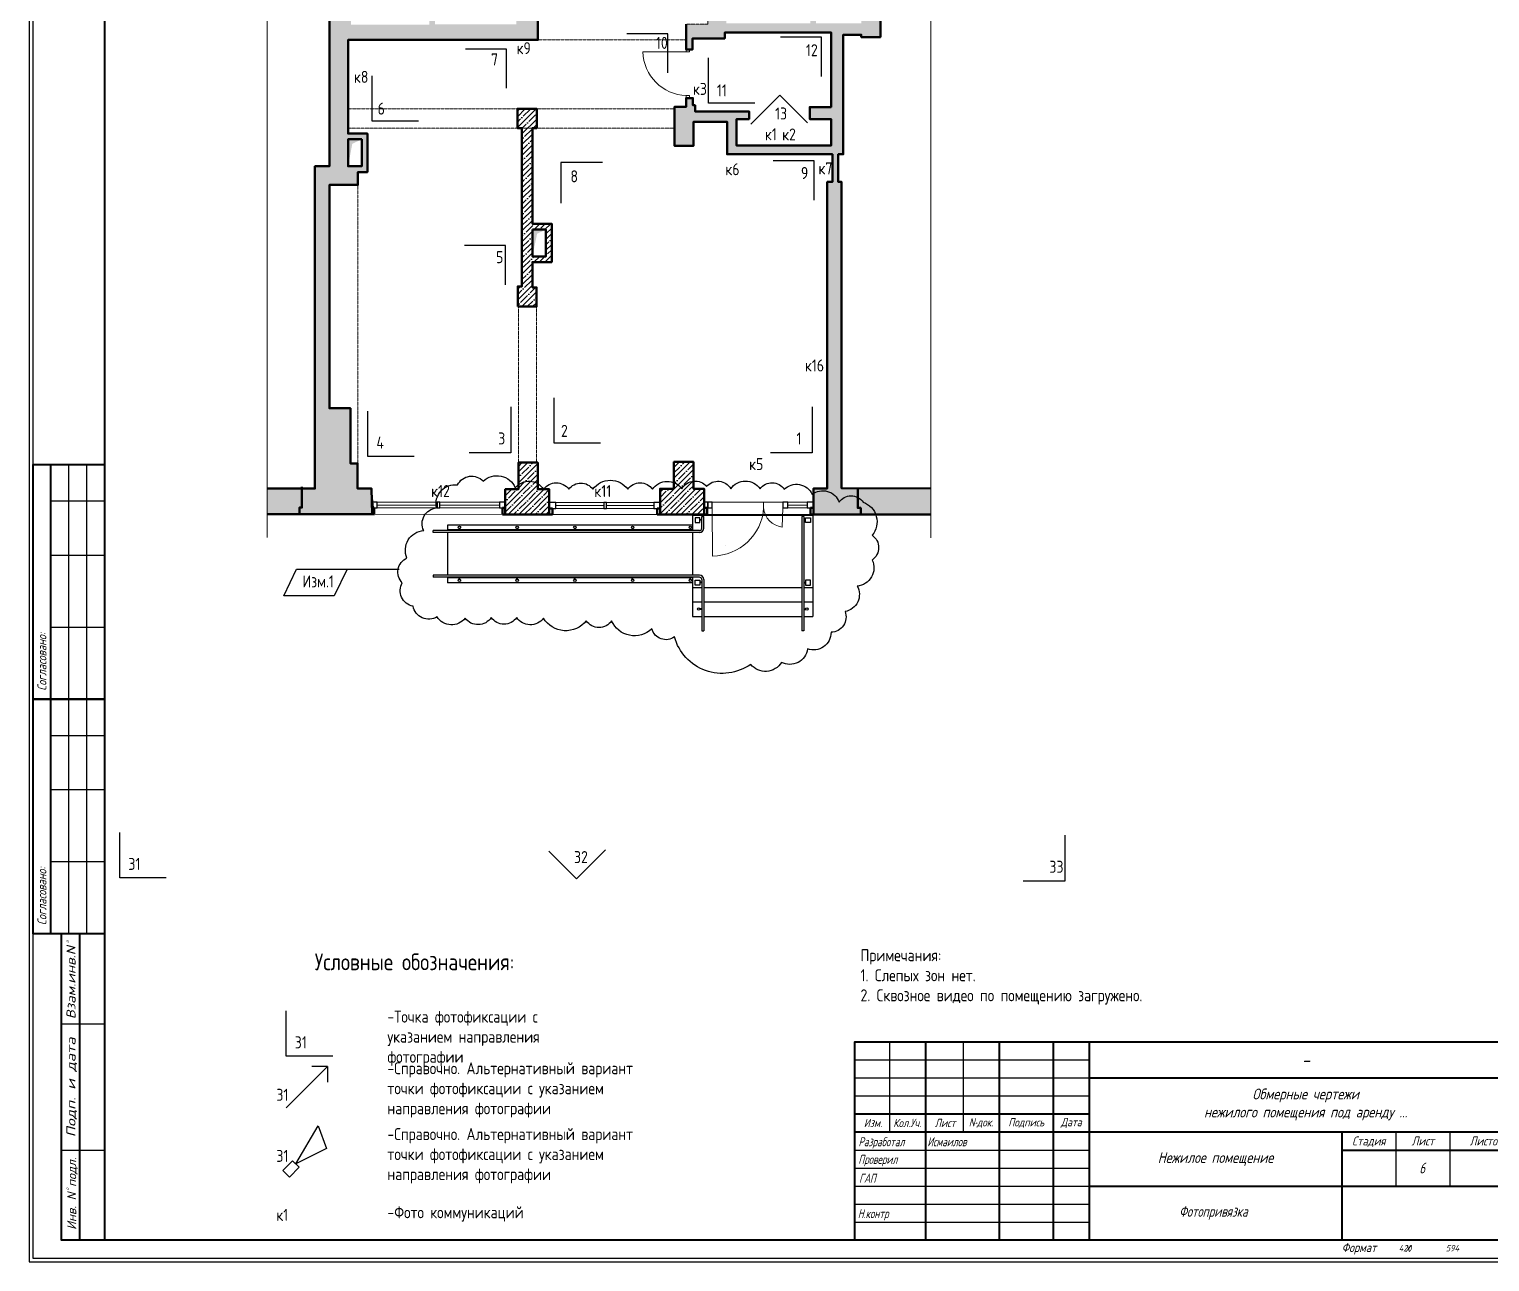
# Model space of a CAD drawing. Header units: millimetres. Extents: x -85477 to 745244, y -3684 to 128206.
# Drawn here: x 545348 to 575728, y 3415 to 29052 of the extents above; entities that cross this region are included whole.
import ezdxf
from ezdxf.enums import TextEntityAlignment as Align

# ---------------------------------------------------------------- set-up
doc = ezdxf.new("R2010")
doc.units = ezdxf.units.MM
doc.linetypes.add('ACAD_ISO02W100', pattern=[15, 12, -3])
for name, color, linetype, lineweight in [('FORMAT', 7, 'Continuous', 15), ('РАЗМЕРЫ', 5, 'Continuous', 15), ('СТЕНЫ 01', 7, 'Continuous', 50)]:
    doc.layers.add(name, color=color, linetype=linetype, lineweight=lineweight)
doc.layers.add('ФОРМАТ', color=7, linetype='Continuous')
doc.layers.add('ШТРИХОВКА', color=3, linetype='Continuous', transparency=0.5)
doc.styles.add('07', font='simplex.shx', dxfattribs={"width": 0.7, "oblique": 15})
doc.styles.add('ism - 02', font='simplex.shx', dxfattribs={"width": 0.8, "oblique": 15, "height": 150})
doc.styles.add('simplex', font='simplex.shx', dxfattribs={"width": 0.8, "oblique": 15})
doc.styles.get("Standard").update_dxf_attribs({"font": 'arial.ttf'})
doc.styles.add('TITLE', font='romant.shx', dxfattribs={"width": 0.8})
doc.dimstyles.new('горизонтальный М100', dxfattribs={"dimscale": 100, "dimtxt": 3, "dimasz": 2, "dimexe": 2, "dimexo": 1, "dimgap": 1, "dimtad": 1, "dimtih": 1, "dimtoh": 1, "dimdec": 0, "dimzin": 1, "dimdsep": 46, "dimtxsty": 'Standard', "dimblk": 'OBLIQUE', "dimcen": 0, "dimdle": 2, "dimadec": 0, "dimazin": 0, "dimtfac": 1, "dimtdec": 0, "dimtmove": 0, "dimatfit": 3, "dimfxl": 1, "dimtolj": 1, "dimtzin": 0, "dimarcsym": 0})
pattern_1 = [(45, (0, -49398.51), (-112.2532, 112.2532), []), (45, (112.25, -49398.51), (-112.2532, 112.2532), [198.4375, -39.6875, 0, -39.6875])]

# ---------------------------------------------------------------- blocks, each defined once
blk = doc.blocks.new('*U125')
at = {"layer": 'РАЗМЕРЫ', "color": 0, "ltscale": 100}
for p, q in [((0, -11842.5), (0, 200)), ((0, -11842.5), (200, -11905)), ((200, -11905), (-200, -12030)), ((-200, -12030), (0, -12092.5)), ((0, -24135), (0, -12092.5))]:
    blk.add_line(p, q, dxfattribs=at)
blk = doc.blocks.new('*D317')
at = {"layer": 'Defpoints', "color": 0, "linetype": 'ByBlock', "ltscale": 1.333333, "transparency": 16777216}
for p in [(-420, 0), (0, 0), (0, 0)]:
    blk.add_point(p, dxfattribs=at)
at = {"layer": 'ФОРМАТ', "color": 0, "linetype": 'ByBlock', "lineweight": -2, "ltscale": 1.333333, "transparency": 16777216}
blk.add_line((-420, 0), (0, 0), dxfattribs=at)
at = {"layer": 'ФОРМАТ', "color": 0, "linetype": 'ByBlock', "lineweight": -2, "ltscale": 1.333333, "transparency": 16777216, "insert": (-38.41, 3.78), "char_height": 150, "attachment_point": 5, "style": 'ism - 02'}
blk.add_mtext('\\A1;{\\H0.012x;420}', dxfattribs=at)
blk = doc.blocks.new('_None')
blk = doc.blocks.new('*D318')
at = {"layer": 'Defpoints', "color": 0, "linetype": 'ByBlock', "ltscale": 1.333333, "transparency": 16777216}
for p in [(0, 594), (0, 594), (0, 0)]:
    blk.add_point(p, dxfattribs=at)
at = {"layer": 'ФОРМАТ', "color": 0, "linetype": 'ByBlock', "lineweight": -2, "ltscale": 1.333333, "transparency": 16777216}
blk.add_line((0, 0), (0, 594), dxfattribs=at)
at = {"layer": 'ФОРМАТ', "color": 0, "linetype": 'ByBlock', "lineweight": -2, "ltscale": 1.333333, "transparency": 16777216, "insert": (-25.29, 3.78), "char_height": 150, "attachment_point": 5, "style": 'ism - 02'}
blk.add_mtext('\\A1;{\\H0.012x;594}', dxfattribs=at)
blk = doc.blocks.new('елнлл')
for p, q in [((0, 0), (-2500, 0)), ((-2500, 0), (-2500, -315)), ((0, 0), (0, -2100)), ((-2500, -200), (-7600, -200)), ((-7600, -200), (-7600, -315)), ((-2500, -300), (-7600, -300)), ((-7355, -275), (-7355, -315)), ((-7345, -275), (-7345, -315)), ((-6155, -275), (-6155, -315)), ((-6145, -275), (-6145, -315)), ((-4955, -275), (-4955, -315)), ((-4945, -275), (-4945, -315)), ((-3755, -275), (-3755, -315)), ((-3745, -275), (-3745, -315)), ((-2555, -275), (-2555, -315)), ((-2545, -275), (-2545, -315)), ((-2350, -50), (-2450, -50)), ((-2450, -50), (-2450, -150)), ((-2450, -150), (-2350, -150)), ((-2350, -150), (-2350, -50)), ((-2310, -90), (-2350, -90)), ((-2310, -100), (-2350, -100)), ((-2310, -265), (-2310, -25)), ((-2310, -25), (-2270, -25)), ((-2270, -265), (-2270, -25)), ((-230, -25), (-230, -2400)), ((-190, -25), (-230, -25)), ((-190, -25), (-190, -2400)), ((-190, -90), (-150, -90)), ((-190, -100), (-150, -100)), ((-150, -150), (-150, -50)), ((-150, -50), (-50, -50)), ((-50, -150), (-150, -150)), ((-50, -50), (-50, -150)), ((-2360, -315), (-7900, -315)), ((-7900, -355), (-7900, -315)), ((-2360, -355), (-7900, -355)), ((-7600, -355), (-7600, -1245)), ((-2500, -355), (-2500, -1245)), ((-2360, -1245), (-7900, -1245)), ((-7900, -1245), (-7900, -1285)), ((-2360, -1285), (-7900, -1285)), ((-7600, -1285), (-7600, -1400)), ((-2500, -1300), (-7600, -1300)), ((-2500, -1400), (-7600, -1400)), ((-7355, -1325), (-7355, -1285)), ((-7345, -1325), (-7345, -1285)), ((-6155, -1325), (-6155, -1285)), ((-6145, -1325), (-6145, -1285)), ((-4955, -1325), (-4955, -1285)), ((-4945, -1325), (-4945, -1285)), ((-3755, -1325), (-3755, -1285)), ((-3745, -1325), (-3745, -1285)), ((-2555, -1325), (-2555, -1285)), ((-2545, -1325), (-2545, -1285)), ((-2500, -1285), (-2500, -2100)), ((-2500, -1500), (-2310, -1500)), ((-2450, -1350), (-2350, -1350)), ((-2450, -1450), (-2450, -1350)), ((-2350, -1450), (-2450, -1450)), ((-2350, -1350), (-2350, -1450)), ((-2310, -1390), (-2350, -1390)), ((-2310, -1400), (-2350, -1400)), ((-2310, -1335), (-2310, -2400)), ((-2270, -1335), (-2270, -2400)), ((-2270, -1500), (-230, -1500)), ((-190, -1390), (-150, -1390)), ((-190, -1400), (-150, -1400)), ((-190, -1500), (0, -1500)), ((-50, -1350), (-150, -1350)), ((-150, -1350), (-150, -1450)), ((-150, -1450), (-50, -1450)), ((-50, -1450), (-50, -1350)), ((-2500, -1800), (-2310, -1800)), ((-2270, -1800), (-230, -1800)), ((-190, -1800), (0, -1800)), ((-2500, -2100), (-2310, -2100)), ((-2310, -1944), (-2350, -1944)), ((-2310, -1954), (-2350, -1954)), ((-2270, -2100), (-230, -2100)), ((-190, -1944), (-150, -1944)), ((-190, -1954), (-150, -1954)), ((-190, -2100), (0, -2100)), ((-2310, -2400), (-2270, -2400)), ((-190, -2400), (-230, -2400))]:
    blk.add_line(p, q)
for centre in [(-7350, -250), (-6150, -250), (-4950, -250), (-3750, -250), (-2550, -250), (-7350, -1350), (-6150, -1350), (-4950, -1350), (-3750, -1350), (-2550, -1350), (-2375, -1949), (-125, -1949)]:
    blk.add_circle(centre, 25)
for centre, radius, start, end in [((-2360, -265), 50, 270, 360), ((-2360, -265), 90, 270, 0), ((-2360, -1335), 90, 0, 90), ((-2360, -1335), 50, 0, 90)]:
    blk.add_arc(centre, radius, start, end)
at = {"layer": 'РАЗМЕРЫ'}
blk.add_line((-1815, -629), (-1815, -629), dxfattribs=at)
blk = doc.blocks.new('*U316')
at = {"layer": 'ФОРМАТ', "linetype": 'ByBlock', "lineweight": -2, "ltscale": 1.333333}
for p, q in [((-420, 594), (-420, 0)), ((-420, 0), (0, 0))]:
    blk.add_line(p, q, dxfattribs=at)
at = {"layer": 'ФОРМАТ', "linetype": 'ByBlock', "lineweight": -2}
for p, q in [((-409, 156), (-409, 221)), ((-404, 156), (-404, 221)), ((-409, 91), (-409, 156)), ((-404, 91), (-404, 156))]:
    blk.add_line(p, q, dxfattribs=at)
at = {"layer": 'ФОРМАТ', "lineweight": -2}
for p, q in [((-191, 56), (-126, 56)), ((-191, 51), (-126, 51)), ((-191, 46), (-126, 46)), ((-191, 31), (-126, 31)), ((-191, 26), (-126, 26)), ((-191, 21), (-126, 21)), ((-191, 16), (-126, 16)), ((-191, 11), (-126, 11))]:
    blk.add_line(p, q, dxfattribs=at)
at = {"layer": 'ФОРМАТ', "linetype": 'ByBlock', "lineweight": -2, "ltscale": 1.333333}
blk.add_lwpolyline([(-419, 1), (-1, 1), (-1, 593), (-419, 593)], close=True, dxfattribs=at)
at = {"layer": 'ФОРМАТ', "linetype": 'ByBlock', "lineweight": 40}
blk.add_lwpolyline([(-399, 588), (-6, 588), (-6, 6), (-399, 6)], close=True, dxfattribs=at)
for points in [[(-399, 221), (-419, 221), (-419, 156), (-399, 156)], [(-414, 156), (-414, 221)], [(-399, 156), (-419, 156), (-419, 91), (-399, 91)], [(-414, 91), (-414, 156)], [(-399, 6), (-406, 6), (-411, 6), (-411, 31), (-411, 66), (-411, 91), (-399, 91)], [(-406, 6), (-406, 91)]]:
    blk.add_lwpolyline(points, dxfattribs=at)
at = {"layer": 'ФОРМАТ', "linetype": 'ByBlock', "lineweight": -2}
for points in [[(-414, 211), (-399, 211)], [(-414, 196), (-399, 196)], [(-414, 176), (-399, 176)], [(-414, 146), (-399, 146)], [(-414, 131), (-399, 131)], [(-414, 111), (-399, 111)], [(-411, 66), (-399, 66)], [(-411, 31), (-399, 31)]]:
    blk.add_lwpolyline(points, dxfattribs=at)
at = {"layer": 'ФОРМАТ', "lineweight": 40}
for points in [[(-191, 6), (-191, 61), (-6, 61)], [(-171.4, 61), (-171.4, 5.97)], [(-151, 61), (-151, 6)], [(-136, 61), (-136, 6)], [(-126, 61), (-126, 6)], [(-126, 51), (-6, 51)], [(-191, 41), (-126, 41)], [(-191, 36), (-6, 36)], [(-56, 36), (-56, 6)], [(-56, 31), (-6, 31)], [(-126, 21), (-6, 21)]]:
    blk.add_lwpolyline(points, dxfattribs=at)
at = {"layer": 'ФОРМАТ', "lineweight": -2}
for points in [[(-181.4, 61), (-181.4, 36)], [(-161, 61), (-161, 36)], [(-41, 36), (-41, 21)], [(-26, 36), (-26, 21)]]:
    blk.add_lwpolyline(points, dxfattribs=at)
at = {"layer": 'ФОРМАТ', "linetype": 'ByBlock', "lineweight": -2, "style": 'ism - 02', "oblique": 15, "width": 0.8}
for s, height, p in [('Согласовано:', 2.5, (-415.23, 158.37)), ('о', 1, (-408.94, 88.48)), ('о', 1, (-408.94, 19.85))]:
    blk.add_text(s, height=height, rotation=90, dxfattribs=at).set_placement(p)
at = {"layer": 'ФОРМАТ', "lineweight": -2, "style": 'ism - 02', "oblique": 15, "width": 0.8}
blk.add_text('Согласовано:', height=2.5, rotation=90, dxfattribs=at).set_placement((-415.23, 93.37))
at = {"layer": 'ФОРМАТ', "lineweight": -2, "style": 'ism - 02', "oblique": 15}
for s, width, p, p2 in [('Взам.инв.N', 1.197279, (-407.16, 67.29), (-407.16, 87.57)), ('Подп. и дата', 1.359894, (-407.16, 34.54), (-407.16, 62.25)), ('Инв. N подл.', 1.088984, (-406.96, 8.84), (-406.96, 28.92))]:
    blk.add_text(s, height=2.5, rotation=90, dxfattribs=dict(at, width=width)).set_placement(p, p2, align=Align.FIT)
at = {"layer": 'ФОРМАТ', "lineweight": 20, "style": '07', "oblique": 15, "width": 0.7}
for s, p in [('Разработал', (-190.02, 31.28)), ('Исмаилов', (-170.92, 31.28)), ('Проверил', (-190.07, 26.4)), ('ГАП', (-189.85, 21.17)), ('Н.контр', (-190.2, 11.36))]:
    blk.add_text(s, height=2.5, dxfattribs=at).set_placement(p, align=Align.BOTTOM_LEFT)
at = {"layer": 'ФОРМАТ', "lineweight": -2, "style": 'ism - 02', "oblique": 15, "width": 0.8}
for s, p in [('Стадия', (-48.5, 33.5)), ('Лист', (-33.5, 33.5)), ('Листов', (-16, 33.5))]:
    blk.add_text(s, height=2.5, dxfattribs=at).set_placement(p, align=Align.MIDDLE_CENTER)
at = {"layer": 'ФОРМАТ', "lineweight": 20, "attachment_point": 5}
for s, insert, char_height, width, style in [('-', (-66, 56), 4, 120, 'ism - 02'), ('\\A1;Обмерные чертежи \\Pнежилого помещения под аренду ...', (-66, 43.63), 3, 120, 'ism - 02'), ('Изм.', (-186, 38.5), 2.3, 9, 'simplex'), ('Кол.Уч.', (-176.49, 38.5), 2.3, 9, 'simplex'), ('Лист', (-166, 38.5), 2.3, 9, 'simplex'), ('\\A1;N{\\W0.3;-}док.', (-156, 38.5), 2.3, 9, 'simplex'), ('Подпись', (-143.5, 38.5), 2.3, 14, 'simplex'), ('Дата', (-131, 38.5), 2.3, 9, 'simplex'), ('\\A1;Нежилое помещение', (-91, 28.5), 3, 70, 'ism - 02')]:
    blk.add_mtext(s, dxfattribs=dict(at, insert=insert, char_height=char_height, width=width, style=style))
at = {"layer": 'ФОРМАТ', "lineweight": -2, "insert": (-30.23, 3.61), "char_height": 2.5, "width": 51.5349, "attachment_point": 5, "line_spacing_factor": 0.8, "style": 'ism - 02'}
blk.add_mtext('\\pxsm1.1,ql;Формат      x', dxfattribs=at)
at = {"layer": 'ФОРМАТ', "linetype": 'ByBlock', "lineweight": -2, "ltscale": 1.333333}
dim = blk.add_linear_dim(base=(0, 594), p1=(0, 0), p2=(0, 594), angle=90, text='{\\H0.012x;<>}', dimstyle='горизонтальный М100', override={"dimscale": 1, "dimasz": 0, "dimexe": 0, "dimexo": 0, "dimtxsty": 'ism - 02', "dimblk1": 'None', "dimblk2": 'None', "dimsah": 1, "dimdle": 0, "dimse1": 1, "dimse2": 1, "dimtmove": 2, "dimfxl": 0}, dxfattribs=at)
dim.commit()
dim.dimension.update_dxf_attribs({"geometry": '*D318', "text_midpoint": (-25.29, 3.78), "dimtype": 160})
dim = blk.add_linear_dim(base=(0, 0), p1=(-420, 0), p2=(0, 0), text='{\\H0.012x;<>}', dimstyle='горизонтальный М100', override={"dimscale": 1, "dimasz": 0, "dimexe": 0, "dimexo": 0, "dimtxsty": 'ism - 02', "dimblk1": 'None', "dimblk2": 'None', "dimsah": 1, "dimdle": 0, "dimse1": 1, "dimse2": 1, "dimtmove": 2, "dimfxl": 0}, dxfattribs=at)
dim.commit()
dim.dimension.update_dxf_attribs({"geometry": '*D317', "text_midpoint": (-38.41, 3.78), "dimtype": 160})

msp = doc.modelspace()

# ---------------------------------------------------------------- hatches: boundary and pattern name
at = {"layer": 'ШТРИХОВКА', "true_color": 0x000000}
h = msp.add_hatch(dxfattribs=at)
h.set_pattern_fill('ANSI35', color=18, scale=25)
h.set_pattern_definition(pattern_1)
h.paths.add_polyline_path([(555891.3, 30622.8), (556191.3, 30622.8), (556191.3, 31194.8), (555891.3, 31194.8)], flags=16)
h.paths.add_polyline_path([(552264.3, 26761.8), (551980.3, 26761.8), (551980.3, 26201.8), (552264.3, 26201.8)], flags=16)
h.paths.add_polyline_path([(550296.2, 19495.8), (551291.3, 19495.8), (551291.3, 26201.8), (551591.3, 26201.8), (551591.3, 30154.8), (551342.3, 30154.8), (551342.3, 41790.8), (550296.2, 41790.9), (550296.2, 42210.9), (552894.3, 42210.9), (552894.3, 41790.8), (551742.3, 41790.8), (551742.3, 37291.8), (552099.3, 37291.8), (552099.3, 36648.8), (552199.3, 36648.8), (552199.3, 35834.8), (552054.3, 35834.8), (552054.3, 34679.8), (551609.3, 34679.8), (551609.3, 31224.8), (552354.3, 31224.8), (552354.3, 31104.8), (551609.3, 31104.8), (551609.3, 30579.8), (552239.9, 30579.8), (552239.9, 30154.8), (552039.5, 30154.8), (552039.5, 29144.8), (553669.5, 29144.8), (553669.5, 31104.8), (553368.3, 31104.8), (553368.3, 31224.8), (554090.6, 31224.8), (554090.6, 31104.8), (553789.5, 31104.5), (553791.5, 29154.7), (555477.3, 29154.7), (555477.3, 29284.8), (555567, 29284.8), (555567, 31104.8), (555487.3, 31104.8), (555487.3, 31104.8), (555107.3, 31104.8), (555107.3, 31224.8), (555487.3, 31224.8), (555487.3, 31479.8), (555891.3, 31479.8), (555891.3, 31314.8), (556311.3, 31314.8), (556311.3, 30502.8), (555838.3, 30502.8), (555838.3, 29250.8), (555928.3, 29250.8), (555928.3, 28830.8), (551980.3, 28830.8), (551980.3, 26881.8), (552384.3, 26881.8), (552384.3, 26081.8), (552186.3, 26081.8), (552186.3, 25811.8), (551591.3, 25811.8), (551591.3, 21169.8), (552029.3, 21169.8), (552029.3, 20019.8), (552179.3, 20019.8), (552179.3, 19495.8), (552469.3, 19495.8), (552522.8, 18961.8), (550296.2, 18961.8)])
h = msp.add_hatch(dxfattribs=at)
h.set_pattern_fill('ANSI35', color=18, scale=25)
h.set_pattern_definition(pattern_1)
h.paths.add_polyline_path([(559850.3, 29739.8), (561595.3, 29739.8), (561595.3, 29174.8), (559850.3, 29174.8)], flags=16)
h.paths.add_polyline_path([(564100.5, 19499.3), (564100.5, 18959.8), (561664.3, 18959.8), (561664.3, 19499.8), (561946.3, 19499.8), (561946.3, 25875.8), (562056.3, 25875.8), (562056.3, 26451.8), (559863.3, 26451.8), (559863.3, 27125.8), (559167.3, 27125.8), (559167.3, 26628.8), (558767.3, 26628.8), (558767.3, 27435.8), (559012.3, 27435.8), (559012.3, 27620.8), (559152.3, 27620.8), (559152.3, 27470.8), (559197.3, 27470.8), (559197.3, 27342.8), (560320.3, 27342.8), (560320.3, 27182.8), (560062.3, 27182.8), (560062.3, 26632.8), (562027.3, 26632.7), (562027.3, 27183), (561582.8, 27182.5), (561582.8, 27432.9), (562028.6, 27432.7), (562030.8, 28982.8), (559815.3, 28982.8), (559815.3, 28860.8), (559147.3, 28860.8), (559147.3, 28630.8), (559012.3, 28630.8), (559012.3, 29154.8), (559465.3, 29154.8), (559465.3, 29859.8), (561715.3, 29859.8), (561715.3, 29174.8), (562654.3, 29174.8), (562654.3, 29309.8), (562754.3, 29309.8), (562754.3, 36709.8), (562696.3, 36709.8), (562696.3, 37339.8), (562719.3, 37339.8), (562719.3, 41774.8), (562321.3, 41774.8), (562321.3, 42210.8), (564100.5, 42210.8), (564100.5, 41790.8), (563054.3, 41790.8), (563054.3, 28889.8), (562654.3, 28889.8), (562654.3, 28937.4), (562279.3, 28938.3), (562279.3, 26451.8), (562177.8, 26451.8), (562177.8, 25875.8), (562246.3, 25875.8), (562246.3, 19504.3)])
h = msp.add_hatch(dxfattribs=at)
h.set_pattern_fill('ANSI35', color=18, scale=25)
h.set_pattern_definition(pattern_1)
h.paths.add_polyline_path([(555813.3, 24885.8), (556095.3, 24885.8), (556095.3, 24327.8), (555813.3, 24327.8)], flags=16)
h.paths.add_polyline_path([(555508.3, 23282.8), (555508.3, 23702.8), (555595.3, 23702.8), (555595.3, 26996.8), (555503.3, 26996.8), (555503.3, 27396.8), (555903.3, 27396.8), (555903.3, 26996.8), (555813.3, 26996.8), (555813.3, 25005.8), (556215.3, 25005.8), (556215.3, 24207.8), (555815.3, 24207.8), (555815.3, 23682.8), (555900.3, 23682.8), (555900.3, 23282.8)])
at = {"layer": 'ШТРИХОВКА', "true_color": 0x636466}
h = msp.add_hatch(color=251, dxfattribs=at)
h.dxf.hatch_style = 1
h.paths.add_polyline_path([(551980.3, 26201.8), (552068.1, 26668), (552264.3, 26761.8), (551980.3, 26761.8)])
h = msp.add_hatch(color=251, dxfattribs=at)
h.dxf.hatch_style = 1
h.paths.add_polyline_path([(555813.3, 24327.8), (555912, 24796), (556095.3, 24885.8), (555813.3, 24885.8)])
at = {"layer": 'ШТРИХОВКА', "true_color": 0x000000}
h = msp.add_hatch(dxfattribs=at)
h.set_pattern_fill('ANSI35', color=18, scale=25)
h.set_pattern_definition(pattern_1)
h.paths.add_polyline_path([(555248.3, 18955.8), (555248.3, 19482.8), (555522.3, 19482.8), (555522.3, 20037.8), (555926.3, 20037.8), (555926.3, 19482.8), (556166.3, 19482.8), (556166.3, 18955.8)])
h.paths.add_polyline_path([(558470.3, 18959.8), (558470.3, 19494.8), (558758.3, 19494.8), (558758.3, 20050.8), (559163.3, 20050.8), (559163.3, 19494.8), (559385.3, 19494.8), (559385.3, 18959.8)])

# ---------------------------------------------------------------- linework, layer by layer
at = {"color": 6}
for p, q in [((558630.6, 28959.1), (557778.8, 28959.1)), ((558630.6, 28144.3), (558630.6, 28959.1)), ((561829.5, 28884.7), (560977.7, 28884.7)), ((561829.5, 28069.8), (561829.5, 28884.7)), ((555273.7, 28639.5), (554421.9, 28639.5)), ((555273.7, 27824.7), (555273.7, 28639.5)), ((559475.9, 27515.3), (559475.9, 28459.8)), ((552481.7, 27140.8), (552481.7, 28085.2)), ((560961.5, 27678.3), (560359.1, 27076)), ((561537.7, 27102.2), (560961.5, 27678.3)), ((560442.6, 27515.3), (559475.9, 27515.3)), ((553448.4, 27140.8), (552481.7, 27140.8)), ((557274.6, 26276.3), (556407.9, 26276.3)), ((556407.9, 26276.3), (556407.9, 25431.8)), ((561675.5, 26311.4), (560823.7, 26311.4)), ((561675.5, 25496.6), (561675.5, 26311.4)), ((555252.1, 24553.4), (554400.3, 24553.4)), ((555252.1, 23738.6), (555252.1, 24553.4)), ((556264.4, 20441.5), (556264.4, 21386)), ((552391.9, 20164.1), (552391.9, 21108.5)), ((555367.2, 21197.1), (555367.2, 20241.5)), ((561631.1, 21197.1), (561631.1, 20241.5)), ((557231.1, 20441.5), (556264.4, 20441.5)), ((553358.6, 20164.1), (552391.9, 20164.1)), ((555367.2, 20241.5), (554500.5, 20241.5)), ((561631.1, 20241.5), (560764.4, 20241.5)), ((547233, 11399.4), (547233, 12343.8)), ((566891.4, 12287.8), (566891.4, 11332.3)), ((556159, 11955.7), (556735.2, 11379.5)), ((556735.2, 11379.5), (557337.6, 11981.8)), ((548199.7, 11399.4), (547233, 11399.4)), ((566891.4, 11332.3), (566024.7, 11332.3)), ((550693.7, 7688.6), (550693.7, 8633.1)), ((551660.4, 7688.6), (550693.7, 7688.6)), ((550693.7, 6615.3), (551553, 7474.6)), ((551553, 7474.6), (551228, 7474.6)), ((551553, 7474.6), (551553, 7150.3))]:
    msp.add_line(p, q, dxfattribs=at)
at = {"color": 1}
for p, q in [((550642.3, 17263.7), (550908.7, 17821.3)), ((550908.7, 17821.3), (553043.4, 17821.3)), ((551960.5, 17821.3), (551694.1, 17263.7)), ((551694.1, 17263.7), (550642.3, 17263.7))]:
    msp.add_line(p, q, dxfattribs=at)
msp.add_lwpolyline([(558770.4, 16411.8, -0.520567), (558297.4, 16578.8, -0.520567), (557462.8, 16745.7, -0.520567), (556934.1, 16745.7, -0.520567), (556043.8, 16801.3, -0.520567), (555487.4, 16815.2, -0.520567), (554958.7, 16815.2, -0.520567), (554416.2, 16801.3, -0.520567), (553831.9, 16829.2, -0.520567), (553331.1, 17051.7, -0.520567), (553108.5, 17538.6, -0.520567), (553205.9, 18053.3, -0.520567), (553553.7, 18623.7, -0.520567), (553818.8, 19095.3, -0.520567), (554258.2, 19574.7, -0.520567), (554791.8, 19653.1, -0.520567), (555459.5, 19514, -0.520567), (556046.3, 19482.3, -0.520567), (556572.4, 19482.3, -0.520567), (557073.2, 19482.3, -0.520567), (557796.6, 19482.3, -0.520567), (558311.3, 19482.3, -0.520567), (558923.4, 19494.3, -0.520567), (559438.2, 19541.9, -0.520567), (559939, 19494.3, -0.520567), (560551.1, 19494.3, -0.520567), (561051.9, 19482.3, -0.520567), (561636.1, 19374.9, -0.520567), (562192.6, 19215.3, -0.520567), (562693.4, 19215.3, -0.520567), (562882.4, 18526.3, -0.520567), (562882.4, 18011.6, -0.520567), (562568.2, 17469.1, -0.520567), (562317.8, 16940.4, -0.520567), (562025.7, 16509.2, -0.520567), (561538.8, 16161.4, -0.520567), (560996.2, 15883.2, -0.520567), (560356.3, 15841.5, -0.520567)], format="xyb", close=True, dxfattribs=at)
at = {"color": 6}
msp.add_lwpolyline([(550896.7, 5449.1), (551361.8, 6245.3), (551529.3, 5774.3), (550896.7, 5449.1)], dxfattribs=at)
msp.add_lwpolyline([(550624.7, 5315.1), (550827.7, 5518.1), (550965.7, 5380.1), (550762.7, 5177.1)], close=True, dxfattribs=at)
at = {"layer": 'РАЗМЕРЫ', "color": 30}
msp.add_line((559012.3, 28580.8), (558112.3, 28580.8), dxfattribs=at)
at = {"layer": 'РАЗМЕРЫ'}
msp.add_line((559832.5, 18311.2), (559832.5, 18311.2), dxfattribs=at)
at = {"layer": 'РАЗМЕРЫ', "color": 0, "ltscale": 0.5}
msp.add_lwpolyline([(555928.3, 29250.8), (555928.3, 28830.8), (551980.3, 28830.8), (551980.3, 26881.8), (552384.3, 26881.8), (552384.3, 26081.8), (552186.3, 26081.8), (552186.3, 25811.8), (551591.3, 25811.8), (551591.3, 21169.8), (552029.3, 21169.8), (552029.3, 20019.8), (552179.3, 20019.8), (552179.3, 19495.8), (552469.3, 19495.8), (552522.8, 18961.8), (550296.2, 18961.8), (550296.2, 19495.8), (551291.3, 19495.8), (551291.3, 26201.8), (551591.3, 26201.8), (551591.3, 30154.8)], dxfattribs=at)
at = {"layer": 'РАЗМЕРЫ', "color": 0, "linetype": 'ACAD_ISO02W100', "ltscale": 0.5}
for points in [[(555928.3, 29250.8), (559465.3, 29250.8), (559465.3, 29154.8), (559012.3, 29154.8), (559012.3, 28830.8), (555928.3, 28830.8)], [(551980.3, 27396.8), (558767.3, 27396.8), (558767.3, 26996.8), (551980.3, 26996.8)], [(552186.3, 20019.8), (552029.3, 20019.8), (552029.3, 21169.8), (551591.3, 21169.8), (551591.3, 25811.8), (552186.3, 25811.8)], [(555522.3, 23282.8), (555900.3, 23282.8), (555900.3, 20037.8), (555522.3, 20037.8)]]:
    msp.add_lwpolyline(points, close=True, dxfattribs=at)
at = {"layer": 'РАЗМЕРЫ', "color": 30}
for points in [[(559012.3, 28580.8), (559012.3, 28630.8), (559082.3, 28630.8), (559082.3, 28580.8)], [(559012.3, 27620.8), (559012.3, 27670.8), (559082.3, 27670.8), (559082.3, 27620.8)]]:
    msp.add_lwpolyline(points, close=True, dxfattribs=at)
at = {"layer": 'РАЗМЕРЫ', "color": 4, "lineweight": 30}
for points in [[(552469.3, 19215.8), (552469.3, 19095.8), (552587.8, 19095.8), (552587.8, 19215.8)], [(553832.8, 19215.8), (553832.8, 19095.8), (553887.8, 19095.8), (553887.8, 19215.8)], [(555129.8, 19215.8), (555129.8, 19095.8), (555248.3, 19095.8), (555248.3, 19215.8)], [(556166.3, 19204.8), (556166.3, 19084.8), (556302.8, 19084.8), (556302.8, 19204.8)], [(557297.8, 19204.8), (557297.8, 19084.8), (557352.8, 19084.8), (557352.8, 19204.8)], [(558342.8, 19204.8), (558342.8, 19084.8), (558470.3, 19084.8), (558470.3, 19204.8)], [(559385.3, 19214.8), (559385.3, 19094.8), (559465.3, 19094.8), (559465.3, 19214.8)], [(559465.3, 19214.8), (559465.3, 19094.8), (559553.1, 19094.8), (559553.1, 19214.8)], [(561023, 19214.8), (561023, 19094.8), (561127.8, 19094.8), (561127.8, 19214.8)], [(561527.8, 19214.8), (561527.8, 19094.8), (561664.3, 19094.8), (561664.3, 19214.8)]]:
    msp.add_lwpolyline(points, close=True, dxfattribs=at)
at = {"layer": 'РАЗМЕРЫ', "color": 0}
for points in [[(552469.3, 19215.8), (555248.3, 19215.8), (555248.3, 18955.8), (552469.3, 18961.8)], [(558470.3, 19204.8), (556166.3, 19204.8), (556166.3, 18955.8), (558470.3, 18959.8)], [(559385.3, 18959.8), (561664.3, 18959.8), (561664.3, 19214.8), (559385.3, 19214.8)]]:
    msp.add_lwpolyline(points, close=True, dxfattribs=at)
at = {"layer": 'РАЗМЕРЫ', "color": 1}
for points in [[(552587.8, 19215.8), (553832.8, 19215.8), (553832.8, 19155.8), (552587.8, 19155.8)], [(552587.8, 19155.8), (553832.8, 19155.8), (553832.8, 19095.8), (552587.8, 19095.8)]]:
    msp.add_lwpolyline(points, close=True, dxfattribs=at)
at = {"layer": 'РАЗМЕРЫ', "color": 4}
for points in [[(553887.8, 19215.8), (555129.8, 19215.8), (555129.8, 19155.8), (553887.8, 19155.8)], [(553887.8, 19155.8), (555129.8, 19155.8), (555129.8, 19095.8), (553887.8, 19095.8)], [(557297.8, 19204.8), (556302.8, 19204.8), (556302.8, 19144.8), (557297.8, 19144.8)], [(557297.8, 19144.8), (556302.8, 19144.8), (556302.8, 19084.8), (557297.8, 19084.8)], [(557352.8, 19204.8), (558342.8, 19204.8), (558342.8, 19144.8), (557352.8, 19144.8)], [(557352.8, 19144.8), (558342.8, 19144.8), (558342.8, 19084.8), (557352.8, 19084.8)], [(561127.8, 19214.8), (561527.8, 19214.8), (561527.8, 19154.8), (561127.8, 19154.8)], [(561127.8, 19154.8), (561527.8, 19154.8), (561527.8, 19094.8), (561127.8, 19094.8)]]:
    msp.add_lwpolyline(points, close=True, dxfattribs=at)
msp.add_lwpolyline([(560624.8, 19094.8), (560624.8, 19214.8)], dxfattribs=at)
for points in [[(559553.1, 19094.8), (559560.2, 18094.9, 0.3920477), (560624.8, 19094.8)], [(561023, 19094.8), (561009.7, 18697.5, -0.3543234), (560624.8, 19094.8)]]:
    msp.add_lwpolyline(points, format="xyb", dxfattribs=at)
at = {"layer": 'РАЗМЕРЫ', "color": 30}
msp.add_arc((559047.7, 28605.9), 935.7, 181.53486, 267.83205, dxfattribs=at)
at = {"layer": 'СТЕНЫ 01'}
for p, q in [((552469.3, 18961.8), (552522.8, 18961.7)), ((552522.8, 19095.8), (552469.6, 19095.8)), ((552522.8, 18961.7), (552522.8, 19095.8)), ((555194.8, 18955.8), (555194.8, 19095.8)), ((555194.8, 19095.8), (555248.3, 19095.8)), ((555248.3, 18955.8), (555194.8, 18955.8)), ((556232.8, 19084.8), (556166.3, 19084.8)), ((556166.3, 18955.8), (556232.8, 18955.8)), ((556232.8, 18955.8), (556232.8, 19084.8)), ((558407.8, 18959.7), (558407.8, 19084.8)), ((558407.8, 19084.8), (558470.1, 19084.8)), ((558470.3, 18959.8), (558407.8, 18959.7)), ((559447.8, 19094.8), (559385.3, 19094.8)), ((559385.3, 18959.8), (559447.8, 18959.8)), ((559447.8, 18959.8), (559447.8, 19094.8)), ((561597.8, 18959.8), (561597.8, 19094.8)), ((561597.8, 19094.8), (561664.3, 19094.8)), ((561664.3, 18959.8), (561597.8, 18959.8))]:
    msp.add_line(p, q, dxfattribs=at)
for points in [[(550296.2, 19495.8), (551291.3, 19495.8), (551291.3, 26201.8), (551591.3, 26201.8), (551591.3, 30154.8), (551342.3, 30154.8), (551342.3, 41790.8), (550296.2, 41790.9)], [(564100.5, 19499.3), (562246.3, 19504.3), (562246.3, 25875.8), (562177.8, 25875.8), (562177.8, 26451.8), (562279.3, 26451.8), (562279.3, 28938.3), (562654.3, 28937.4), (562654.3, 28889.8), (563054.3, 28889.8), (563054.3, 41790.8), (564100.5, 41790.8)], [(555928.3, 29250.8), (555928.3, 28830.8), (551980.3, 28830.8), (551980.3, 26881.8), (552384.3, 26881.8), (552384.3, 26081.8), (552186.3, 26081.8), (552186.3, 25811.8), (551591.3, 25811.8), (551591.3, 21169.8), (552029.3, 21169.8), (552029.3, 20019.8), (552179.3, 20019.8), (552179.3, 19495.8), (552469.3, 19495.8), (552481.9, 18961.8), (550296.2, 18961.8)], [(559012.3, 29154.8), (559012.3, 28630.8), (559147.3, 28630.8), (559147.3, 28860.8), (559815.3, 28860.8), (559815.3, 28982.8), (562030.8, 28982.8), (562028.6, 27432.7), (561582.8, 27432.9), (561582.8, 27182.5), (562027.3, 27183), (562027.3, 26632.7), (560062.3, 26632.8), (560062.3, 27182.8), (560320.3, 27182.8), (560320.3, 27342.8), (559197.3, 27342.8), (559197.3, 27470.8), (559152.3, 27470.8), (559152.3, 27620.8), (559012.3, 27620.8), (559012.3, 27435.8), (558767.3, 27435.8), (558767.3, 26628.8), (559167.3, 26628.8), (559167.3, 27125.8), (559863.3, 27125.8), (559863.3, 26451.8), (562056.3, 26451.8), (562056.3, 25875.8), (561946.3, 25875.8), (561946.3, 19499.8), (561664.3, 19499.8), (561664.3, 18959.8), (564100.5, 18959.8)], [(550967.8, 18961.8), (550967.8, 19101.7), (551021.3, 19101.7), (551021.3, 19535.2)], [(562644.8, 18959.8), (562644.8, 18959.8), (562644.8, 19094.8), (562582.3, 19094.8), (562582.3, 19503.4)]]:
    msp.add_lwpolyline(points, dxfattribs=at)
for points in [[(555508.3, 23282.8), (555508.3, 23702.8), (555595.3, 23702.8), (555595.3, 26996.8), (555503.3, 26996.8), (555503.3, 27396.8), (555903.3, 27396.8), (555903.3, 26996.8), (555813.3, 26996.8), (555813.3, 25005.8), (556215.3, 25005.8), (556215.3, 24207.8), (555815.3, 24207.8), (555815.3, 23682.8), (555900.3, 23682.8), (555900.3, 23282.8)], [(552264.3, 26761.8), (551980.3, 26761.8), (551980.3, 26201.8), (552264.3, 26201.8)], [(555813.3, 24885.8), (556095.3, 24885.8), (556095.3, 24327.8), (555813.3, 24327.8)], [(558470.3, 18959.8), (558470.3, 19494.8), (558758.3, 19494.8), (558758.3, 20050.8), (559163.3, 20050.8), (559163.3, 19494.8), (559385.3, 19494.8), (559385.3, 18959.8)], [(555248.3, 18955.8), (555248.3, 19482.8), (555522.3, 19482.8), (555522.3, 20037.8), (555926.3, 20037.8), (555926.3, 19482.8), (556166.3, 19482.8), (556166.3, 18955.8)]]:
    msp.add_lwpolyline(points, close=True, dxfattribs=at)

# ---------------------------------------------------------------- block references
msp.add_blockref('елнлл', (561647.8, 18939.3))
at = {"layer": 'РАЗМЕРЫ', "color": 0}
for p in [(550296.2, 42612.9), (564100.5, 42610.8)]:
    msp.add_blockref('*U125', p, dxfattribs=at)
at = {"layer": 'ФОРМАТ', "ltscale": 1.333333, "xscale": 75, "yscale": 75, "zscale": 75}
msp.add_blockref('*U316', (576848.2, 3415), dxfattribs=at)

# ---------------------------------------------------------------- texts
at = {"color": 0, "lineweight": 25, "attachment_point": 1, "style": 'TITLE'}
for s, insert, char_height, own_width in [('10', (558382.4, 28891.5), 250, 4666.331), ('к9', (555486.2, 28782.5), 250, 4666.331), ('12', (561503.3, 28739.5), 250, 4666.331), ('7', (554954.7, 28549), 250, 4666.331), ('к8', (552102.3, 28185.6), 250, 4666.331), ('к3', (559155, 27935.2), 250, 4666.331), ('11', (559651.1, 27904.4), 250, 4666.331), ('6', (552594.7, 27525.6), 250, 4666.331), ('13', (560861.8, 27423.7), 250, 4666.331), ('к1', (560650.4, 26992.1), 250, 4666.331), ('к2', (561010, 26987.9), 250, 4666.331), ('к6', (559828.9, 26265), 250, 4666.331), ('9', (561399, 26187), 250, 4666.331), ('к7', (561765.2, 26282.2), 250, 4666.331), ('8', (556606.2, 26117.2), 250, 4666.331), ('5', (555058, 24435.8), 250, 4666.331), ('к16', (561483.7, 22183.7), 250, 4666.331), ('3', (555103.1, 20665.5), 250, 4666.331), ('2', (556409.7, 20822.8), 250, 4666.331), ('1', (561307.8, 20665.5), 250, 4666.331), ('4', (552569.8, 20579.6), 250, 4666.331), ('к5', (560322.2, 20132.1), 250, 4666.331), ('к12', (553709, 19570.5), 250, 4666.331), ('к11', (557104, 19570.5), 250, 4666.331), ('32', (556679.8, 11957.8), 250, 4666.331), ('31', (547410.8, 11814.9), 250, 4666.331), ('33', (566568.1, 11756.2), 250, 4666.331), ('Условные обозначения:', (551288, 9828.5), 350, 4666.331), ('Примечания: \\P1. Слепых зон нет.\\P2. Сквозное видео по помещению загружено.', (562639.2, 9916), 250, 13327.999), ('-Точка фотофиксации с указанием направления фотографии', (552798.7, 8639.2), 250, 4666.331), ('31', (550871.5, 8104.1), 250, 4666.331), ('-Справочно. Альтернативный вариант точки фотофиксации с указанием направления фотографии', (552798.7, 7565.8), 250, 5926.766), ('31', (550488.9, 7013.1), 250, 4666.331), ('-Справочно. Альтернативный вариант точки фотофиксации с указанием направления фотографии', (552798.7, 6196.7), 250, 5926.766), ('31', (550488.9, 5742), 250, 4666.331), ('-Фото коммуникаций', (552798.7, 4569.4), 250, 5926.766), ('к1', (550488.9, 4515.3), 250, 4666.331)]:
    msp.add_mtext_dynamic_manual_height_columns(s, width=6363.628, gutter_width=1500, heights=[0], dxfattribs=dict(at, insert=insert, char_height=char_height)).dxf.set("width", own_width)
at = {"color": 1, "lineweight": 25, "insert": (551030.2, 17691.9), "char_height": 250, "attachment_point": 1, "style": 'TITLE'}
msp.add_mtext_dynamic_manual_height_columns('Изм.1', width=6363.628, gutter_width=1500, heights=[0], dxfattribs=at).dxf.set("width", 4666.331)
at = {"layer": 'FORMAT', "linetype": 'Continuous', "style": '07', "oblique": 15, "width": 0.7}
for s, p in [('6', (574262.3, 5252.5)), ('Фотопривязка', (569266.5, 4350.9))]:
    msp.add_text(s, height=225, dxfattribs=at).set_placement(p)

doc.saveas('drawing.dxf')
